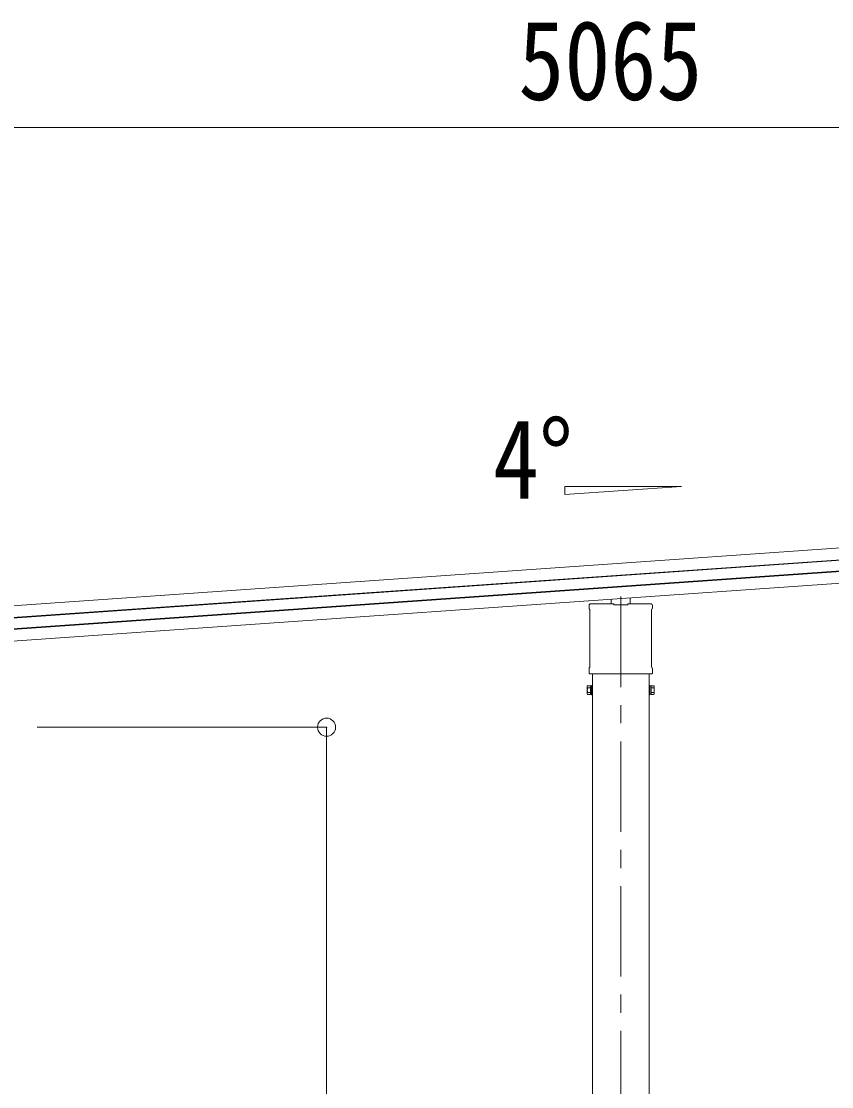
# Model space of a CAD drawing. Units: millimetres at full size, sheet at 1:40; details may follow other scales. Extents: x -11243 to 11243, y -7760 to 7760.
# Drawn here: x 2526 to 4318, y -2562 to -207 of the extents above; entities that cross this region are included whole.
import ezdxf
from ezdxf.enums import TextEntityAlignment as Align

# ---------------------------------------------------------------- set-up
doc = ezdxf.new("R2010")
doc.units = ezdxf.units.MM
doc.header["$LTSCALE"] = 40
doc.header["$PDMODE"] = 32
doc.header["$PDSIZE"] = 40
doc.linetypes.add('CHAIN1', pattern=[8, 5, -1, 1, -1])
doc.layers.add('0-3_ELV2', color=7, linetype='Continuous', lineweight=9)
doc.layers.add('0-6_OTH_LINE', color=6, linetype='Continuous', lineweight=9)
doc.styles.add('ＭＳ ゴシック', font='')
doc.styles.get('ＭＳ ゴシック').set_extended_font_data('MS Gothic')

msp = doc.modelspace()

# ---------------------------------------------------------------- linework, layer by layer
at = {"layer": '0-3_ELV2', "color": 4}
for p, q in [((1396.75, -1576.58), (6294.99, -1234.06)), ((3727.32, -1234.96), (3985.33, -1234.96)), ((3727.32, -1253), (3985.33, -1234.96)), ((3727.32, -1234.96), (3727.32, -1253)), ((1398.56, -1602.48), (6296.8, -1259.96)), ((1398.66, -1603.87), (6296.9, -1261.35)), ((1400.28, -1627.09), (6298.52, -1284.58)), ((1400.38, -1628.51), (6298.62, -1285.99)), ((1402.19, -1654.39), (6300.43, -1311.87)), ((3872.31, -1494.44), (3872.31, -1481.66)), ((3781.06, -1503.44), (3781.06, -1498.69)), ((3782.85, -1506.91), (3782.85, -1506.91)), ((3783.06, -1507.32), (3783.06, -1634.07)), ((3785.31, -1494.44), (3835.31, -1494.44)), ((3830.31, -1494.44), (3830.31, -1484.6)), ((3835.81, -1496.44), (3835.81, -1494.94)), ((3866.81, -1496.44), (3835.81, -1496.44)), ((3866.81, -1494.94), (3866.81, -1496.44)), ((3867.31, -1494.44), (3917.31, -1494.44)), ((3919.56, -1634.07), (3919.56, -1507.32)), ((3919.77, -1506.91), (3919.77, -1506.91)), ((3921.56, -1498.69), (3921.56, -1503.44)), ((3781.06, -1645.94), (3781.06, -1637.94)), ((3782.85, -1634.48), (3782.85, -1634.48)), ((3919.77, -1634.48), (3919.77, -1634.48)), ((3921.56, -1637.94), (3921.56, -1645.94)), ((3782.76, -1649.34), (3782.76, -1649.34)), ((3783.06, -1649.44), (3783.04, -1649.44)), ((3783.06, -1649.44), (3919.56, -1649.44)), ((3788.81, -1649.44), (3788.81, -4767.22)), ((3913.81, -1649.44), (3913.81, -4767.22)), ((3919.58, -1649.44), (3919.56, -1649.44)), ((3777.31, -1676.84), (3778.07, -1675.53)), ((3777.31, -1676.84), (3777.31, -1693.84)), ((3777.31, -1693.84), (3778.07, -1695.16)), ((3784.31, -1675.53), (3778.07, -1675.53)), ((3784.31, -1680.44), (3778.07, -1680.44)), ((3784.31, -1690.25), (3778.07, -1690.25)), ((3784.31, -1695.16), (3778.07, -1695.16)), ((3784.31, -1695.16), (3784.31, -1675.53)), ((3784.31, -1676.14), (3786.81, -1676.14)), ((3786.81, -1694.54), (3784.31, -1694.54)), ((3918.31, -1676.14), (3915.81, -1676.14)), ((3915.81, -1694.54), (3918.31, -1694.54)), ((3918.31, -1695.16), (3918.31, -1675.53)), ((3918.31, -1675.53), (3924.55, -1675.53)), ((3918.31, -1680.44), (3924.55, -1680.44)), ((3918.31, -1690.25), (3924.55, -1690.25)), ((3918.31, -1695.16), (3924.55, -1695.16)), ((3925.31, -1676.84), (3924.55, -1675.53)), ((3925.31, -1693.84), (3924.55, -1695.16)), ((3925.31, -1676.84), (3925.31, -1693.84)), ((3913.81, -1695.84), (3915.81, -1695.84))]:
    msp.add_line(p, q, dxfattribs=at)
at = {"layer": '0-3_ELV2', "color": 5, "linetype": 'CHAIN1'}
msp.add_line((3851.31, -1478.52), (3851.31, -4817.83), dxfattribs=at)
at = {"layer": '0-3_ELV2', "color": 6}
msp.add_line((3200.7, -1767.22), (2560.67, -1767.22), dxfattribs=at)
at = {"layer": '0-3_ELV2', "color": 4}
for points in [[(3782.87, -1649.41), (3782.81, -1649.38), (3782.76, -1649.34)], [(3783.04, -1649.44), (3782.88, -1649.41), (3782.87, -1649.41)], [(3919.75, -1649.41), (3919.59, -1649.44), (3919.58, -1649.44)], [(3919.86, -1649.34), (3919.86, -1649.34), (3919.75, -1649.41)], [(3915.81, -1695.84), (3915.81, -1674.84), (3913.81, -1674.84)]]:
    msp.add_lwpolyline(points, dxfattribs=at)
msp.add_lwpolyline([(3786.81, -1695.84), (3786.81, -1674.84), (3788.81, -1674.84), (3788.81, -1695.84)], close=True, dxfattribs=at)
for centre, radius, start, end in [((3785.31, -1498.69), 4.25, 90, 180), ((3785.31, -1503.44), 4.25, 180, 234.62358), ((3782.56, -1507.32), 0.5, 0.0463, 54.58271), ((3917.31, -1498.69), 4.25, 0, 90), ((3920.06, -1507.32), 0.5, 125.41729, 179.9537), ((3917.31, -1503.44), 4.25, 305.37642, 0), ((3785.31, -1637.94), 4.25, 125.37642, 180), ((3785.31, -1645.94), 4.25, 180, 233.11111), ((3782.56, -1634.07), 0.5, 305.4181, 359.95288), ((3920.06, -1634.07), 0.5, 180.04713, 234.58188), ((3917.31, -1637.94), 4.25, 0, 54.62358), ((3917.31, -1645.94), 4.25, 306.88889, 0), ((3781.65, -1677.98), 4.34, 145.61575, 214.38425), ((3793.55, -1685.34), 16.24, 162.41205, 197.58795), ((3781.65, -1692.7), 4.34, 145.61575, 214.38425), ((3920.96, -1677.98), 4.34, 325.61575, 34.38425), ((3909.07, -1685.34), 16.24, 342.41205, 17.58795), ((3920.96, -1692.7), 4.34, 325.61575, 34.38425)]:
    msp.add_arc(centre, radius, start, end, dxfattribs=at)
for centre, major_axis, ratio, start_param, end_param in [((3835.37, -1494.88), (0.481, -0.181), 0.828259, 1.9947436, 1.996569), ((3835.31, -1494.94), (0.354, 0.354), 0.999467, 5.4996506, 7.06672), ((3835.37, -1494.88), (-0.181, 0.481), 0.828259, 4.2866163, 4.2884417), ((3867.31, -1494.94), (0.354, -0.354), 0.999467, 2.358058, 3.9251274), ((3867.25, -1494.88), (0.181, 0.481), 0.828259, 1.9947436, 1.996569), ((3867.25, -1494.88), (0.481, 0.181), 0.828259, 1.1450236, 1.146849)]:
    msp.add_ellipse(centre, major_axis=major_axis, ratio=ratio, start_param=start_param, end_param=end_param, dxfattribs=at)
at = {"layer": '0-3_ELV2', "color": 6}
msp.add_point((3200.7, -1767.22), dxfattribs=at)
at = {"layer": '0-6_OTH_LINE'}
for p, q in [((6357.01, -441.38), (1292.47, -441.38)), ((3200.7, -1767.22), (3200.7, -4267.22))]:
    msp.add_line(p, q, dxfattribs=at)

# ---------------------------------------------------------------- texts
at = {"layer": '0-3_ELV2', "style": 'ＭＳ ゴシック', "width": 0.85}
for s, p in [('5065', (3624.74, -433.38)), ('4°', (3568.61, -1314.72))]:
    msp.add_text(s, height=176, dxfattribs=at).set_placement(p, align=Align.BOTTOM_LEFT)

doc.saveas('drawing.dxf')
